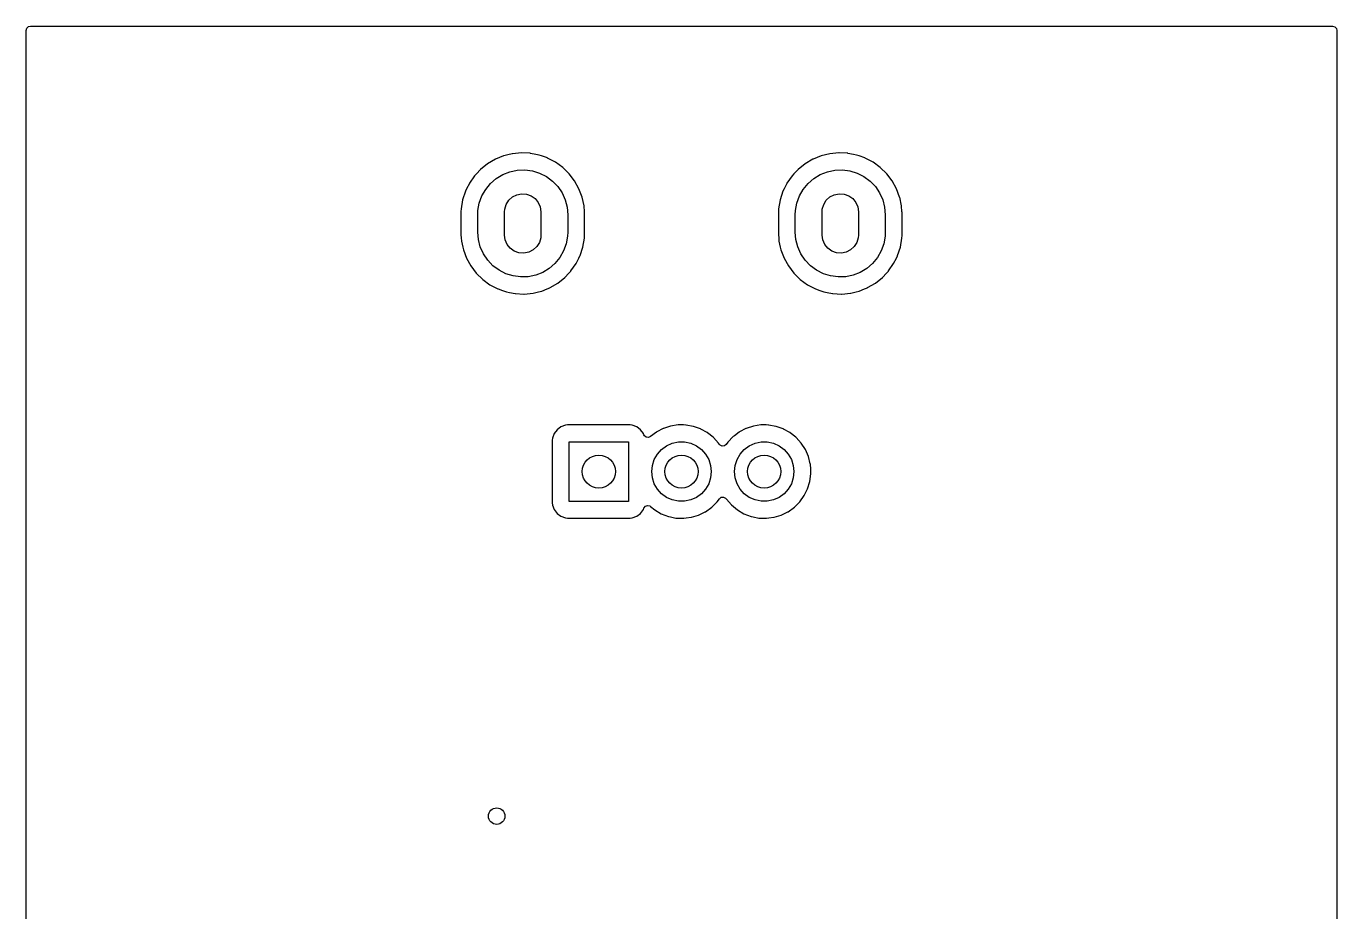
# Model space of a CAD drawing. Extents: x 84 to 124, y -235 to -33.
# Drawn here: x 84.33 to 123.95, y -59.67 to -32.9 of the extents above; entities that cross this region are included whole.
import ezdxf

# ---------------------------------------------------------------- set-up
doc = ezdxf.new("R2010")
doc.units = 0
doc.layers.add('BLACK', color=7, linetype='CONTINUOUS')

msp = doc.modelspace()

# ---------------------------------------------------------------- linework, layer by layer
at = {"layer": 'BLACK', "linetype": 'CONTINUOUS'}
for p, q in [((84.3285, -33.0295), (84.3485, -32.9614)), ((84.3285, -234.96), (84.3285, -33.0295)), ((84.3485, -32.9614), (84.4022, -32.9149)), ((84.4022, -32.9149), (84.4545, -32.9035)), ((84.4545, -32.9035), (123.825, -32.9035)), ((123.825, -32.9035), (123.894, -32.9235)), ((123.894, -32.9235), (123.94, -32.9772)), ((123.94, -32.9772), (123.951, -33.0295)), ((123.951, -33.0295), (123.951, -234.96)), ((98.7599, -36.8239), (98.5171, -36.9223)), ((98.7642, -36.8222), (98.7599, -36.8239)), ((98.7599, -36.8239), (98.7599, -36.8239)), ((98.8931, -36.7906), (98.7642, -36.8222)), ((99.0231, -36.7588), (98.8931, -36.7906)), ((99.0276, -36.7577), (99.0231, -36.7588)), ((99.0231, -36.7588), (99.0231, -36.7588)), ((99.2975, -36.732), (99.0276, -36.7577)), ((99.3021, -36.7322), (99.2975, -36.732)), ((99.5638, -36.7452), (99.3021, -36.7322)), ((99.3021, -36.7322), (99.3021, -36.7322)), ((99.5683, -36.7455), (99.5638, -36.7452)), ((99.5638, -36.7452), (99.5638, -36.7452)), ((99.5728, -36.7463), (99.5683, -36.7455)), ((99.7363, -36.7786), (99.5728, -36.7463)), ((99.5728, -36.7463), (99.5728, -36.7463)), ((99.8344, -36.7979), (99.7363, -36.7786)), ((99.908, -36.8239), (99.8344, -36.7979)), ((100.086, -36.8867), (99.908, -36.8239)), ((108.36, -36.8239), (108.117, -36.9223)), ((108.364, -36.8222), (108.36, -36.8239)), ((108.36, -36.8239), (108.36, -36.8239)), ((108.493, -36.7906), (108.364, -36.8222)), ((108.623, -36.7588), (108.493, -36.7906)), ((108.628, -36.7577), (108.623, -36.7588)), ((108.623, -36.7588), (108.623, -36.7588)), ((108.897, -36.732), (108.628, -36.7577)), ((108.902, -36.7322), (108.897, -36.732)), ((109.164, -36.7452), (108.902, -36.7322)), ((108.902, -36.7322), (108.902, -36.7322)), ((109.168, -36.7455), (109.164, -36.7452)), ((109.164, -36.7452), (109.164, -36.7452)), ((109.173, -36.7463), (109.168, -36.7455)), ((109.336, -36.7786), (109.173, -36.7463)), ((109.173, -36.7463), (109.173, -36.7463)), ((109.434, -36.7979), (109.336, -36.7786)), ((109.508, -36.8239), (109.434, -36.7979)), ((109.686, -36.8867), (109.508, -36.8239)), ((98.0639, -37.2337), (97.9392, -37.3672)), ((98.0671, -37.2304), (98.0639, -37.2337)), ((98.2788, -37.061), (98.0671, -37.2304)), ((98.5128, -36.924), (98.2788, -37.061)), ((98.5171, -36.9223), (98.5128, -36.924)), ((100.09, -36.8882), (100.086, -36.8867)), ((100.086, -36.8867), (100.086, -36.8867)), ((100.33, -37.0145), (100.09, -36.8882)), ((100.549, -37.174), (100.33, -37.0145)), ((100.743, -37.3636), (100.549, -37.174)), ((107.664, -37.2337), (107.539, -37.3672)), ((107.667, -37.2304), (107.664, -37.2337)), ((107.879, -37.061), (107.667, -37.2304)), ((108.113, -36.924), (107.879, -37.061)), ((108.117, -36.9223), (108.113, -36.924)), ((109.69, -36.8882), (109.686, -36.8867)), ((109.686, -36.8867), (109.686, -36.8867)), ((109.93, -37.0145), (109.69, -36.8882)), ((110.149, -37.174), (109.93, -37.0145)), ((110.343, -37.3636), (110.149, -37.174)), ((97.882, -37.4285), (97.7274, -37.6513)), ((97.9392, -37.3672), (97.882, -37.4285)), ((98.365, -37.6569), (98.5387, -37.5061)), ((98.5387, -37.5061), (98.7353, -37.3868)), ((98.7353, -37.3868), (98.9492, -37.3024)), ((98.9492, -37.3024), (99.1743, -37.2551)), ((99.1743, -37.2551), (99.4041, -37.2465)), ((99.4041, -37.2465), (99.632, -37.2767)), ((99.632, -37.2767), (99.8517, -37.3449)), ((99.8517, -37.3449), (100.057, -37.4491)), ((100.057, -37.4491), (100.241, -37.5864)), ((100.241, -37.5864), (100.4, -37.7528)), ((100.908, -37.5791), (100.743, -37.3636)), ((101.039, -37.8162), (100.908, -37.5791)), ((107.482, -37.4285), (107.327, -37.6513)), ((107.539, -37.3672), (107.482, -37.4285)), ((107.965, -37.6569), (108.139, -37.5061)), ((108.139, -37.5061), (108.335, -37.3868)), ((108.335, -37.3868), (108.549, -37.3024)), ((108.549, -37.3024), (108.774, -37.2551)), ((108.774, -37.2551), (109.004, -37.2465)), ((109.004, -37.2465), (109.232, -37.2767)), ((109.232, -37.2767), (109.452, -37.3449)), ((109.452, -37.3449), (109.657, -37.4491)), ((109.657, -37.4491), (109.841, -37.5864)), ((109.841, -37.5864), (110, -37.7528)), ((110.508, -37.5791), (110.343, -37.3636)), ((110.639, -37.8162), (110.508, -37.5791)), ((97.6066, -37.8941), (97.5222, -38.1518)), ((97.6433, -37.8205), (97.6066, -37.8941)), ((97.7254, -37.6554), (97.6433, -37.8205)), ((97.7274, -37.6513), (97.7254, -37.6554)), ((97.7254, -37.6554), (97.7254, -37.6554)), ((98.027, -38.2507), (98.1054, -38.0345)), ((98.1054, -38.0345), (98.2192, -37.8347)), ((98.2192, -37.8347), (98.365, -37.6569)), ((99.0261, -38.0634), (99.1591, -37.9956)), ((99.1591, -37.9956), (99.3055, -37.9661)), ((99.3055, -37.9661), (99.4544, -37.977)), ((99.4544, -37.977), (99.5948, -38.0276)), ((99.5948, -38.0276), (99.7165, -38.1141)), ((100.4, -37.7528), (100.528, -37.9436)), ((100.528, -37.9436), (100.623, -38.1533)), ((101.135, -38.0698), (101.039, -37.8162)), ((107.207, -37.8941), (107.122, -38.1518)), ((107.243, -37.8205), (107.207, -37.8941)), ((107.325, -37.6554), (107.243, -37.8205)), ((107.327, -37.6513), (107.325, -37.6554)), ((107.325, -37.6554), (107.325, -37.6554)), ((107.627, -38.2507), (107.705, -38.0345)), ((107.705, -38.0345), (107.819, -37.8347)), ((107.819, -37.8347), (107.965, -37.6569)), ((108.626, -38.0634), (108.759, -37.9956)), ((108.759, -37.9956), (108.905, -37.9661)), ((108.905, -37.9661), (109.054, -37.977)), ((109.054, -37.977), (109.195, -38.0276)), ((109.195, -38.0276), (109.317, -38.1141)), ((110, -37.7528), (110.128, -37.9436)), ((110.128, -37.9436), (110.223, -38.1533)), ((110.735, -38.0698), (110.639, -37.8162)), ((97.4758, -38.4189), (97.4715, -38.5046)), ((97.5222, -38.1518), (97.4758, -38.4189)), ((97.986, -38.477), (98.027, -38.2507)), ((98.7959, -38.4347), (98.8375, -38.2913)), ((98.8375, -38.2913), (98.9162, -38.1644)), ((98.9162, -38.1644), (99.0261, -38.0634)), ((99.7165, -38.1141), (99.8104, -38.2301)), ((99.8104, -38.2301), (99.8697, -38.3671)), ((99.8697, -38.3671), (99.89, -38.515)), ((100.623, -38.1533), (100.681, -38.3759)), ((100.681, -38.3759), (100.7, -38.605)), ((101.136, -38.0742), (101.135, -38.0698)), ((101.193, -38.3301), (101.136, -38.0742)), ((101.136, -38.0742), (101.136, -38.0742)), ((101.194, -38.3345), (101.193, -38.3301)), ((101.194, -38.3391), (101.194, -38.3345)), ((101.206, -38.5062), (101.194, -38.3391)), ((107.076, -38.4189), (107.072, -38.5046)), ((107.122, -38.1518), (107.076, -38.4189)), ((107.586, -38.477), (107.627, -38.2507)), ((108.396, -38.4347), (108.438, -38.2913)), ((108.438, -38.2913), (108.516, -38.1644)), ((108.516, -38.1644), (108.626, -38.0634)), ((109.317, -38.1141), (109.41, -38.2301)), ((109.41, -38.2301), (109.47, -38.3671)), ((109.47, -38.3671), (109.49, -38.515)), ((110.223, -38.1533), (110.281, -38.3759)), ((110.281, -38.3759), (110.3, -38.605)), ((110.736, -38.0742), (110.735, -38.0698)), ((110.793, -38.3301), (110.736, -38.0742)), ((110.736, -38.0742), (110.736, -38.0742)), ((110.794, -38.3345), (110.793, -38.3301)), ((110.794, -38.3391), (110.794, -38.3345)), ((110.806, -38.5062), (110.794, -38.3391)), ((97.4715, -38.5046), (97.4715, -39.1939)), ((97.98, -38.605), (97.986, -38.477)), ((97.98, -39.125), (97.98, -38.605)), ((98.79, -38.515), (98.7959, -38.4347)), ((98.79, -39.215), (98.79, -38.515)), ((99.89, -38.515), (99.89, -39.215)), ((100.7, -38.605), (100.7, -39.125)), ((101.209, -38.5361), (101.206, -38.5062)), ((101.209, -39.2254), (101.209, -38.5361)), ((107.072, -38.5046), (107.072, -39.1939)), ((107.58, -38.605), (107.586, -38.477)), ((107.58, -39.125), (107.58, -38.605)), ((108.39, -38.515), (108.396, -38.4347)), ((108.39, -39.215), (108.39, -38.515)), ((109.49, -38.515), (109.49, -39.215)), ((110.3, -38.605), (110.3, -39.125)), ((110.808, -38.5361), (110.806, -38.5062)), ((110.808, -39.2254), (110.808, -38.5361)), ((97.4715, -39.1939), (97.4717, -39.1962)), ((97.4717, -39.1962), (97.4717, -39.1962)), ((97.4717, -39.1962), (97.4797, -39.3072)), ((97.9994, -39.3541), (97.98, -39.125)), ((98.8103, -39.3629), (98.79, -39.215)), ((99.89, -39.215), (99.8841, -39.2953)), ((100.7, -39.125), (100.694, -39.253)), ((101.204, -39.3111), (101.209, -39.2254)), ((107.072, -39.1939), (107.072, -39.1962)), ((107.072, -39.1962), (107.08, -39.3072)), ((107.072, -39.1962), (107.072, -39.1962)), ((107.599, -39.3541), (107.58, -39.125)), ((108.41, -39.3629), (108.39, -39.215)), ((109.49, -39.215), (109.484, -39.2953)), ((110.3, -39.125), (110.294, -39.253)), ((110.804, -39.3111), (110.808, -39.2254)), ((97.4797, -39.3072), (97.4861, -39.3955)), ((97.4861, -39.3955), (97.4871, -39.3999)), ((97.4871, -39.3999), (97.4871, -39.3999)), ((97.4871, -39.3999), (97.5265, -39.5782)), ((97.5265, -39.5782), (97.5446, -39.6602)), ((98.0572, -39.5767), (97.9994, -39.3541)), ((98.1517, -39.7864), (98.0572, -39.5767)), ((98.8695, -39.4999), (98.8103, -39.3629)), ((98.9635, -39.6159), (98.8695, -39.4999)), ((99.0852, -39.7024), (98.9635, -39.6159)), ((99.7638, -39.5656), (99.6539, -39.6666)), ((99.8424, -39.4387), (99.7638, -39.5656)), ((99.8841, -39.2953), (99.8424, -39.4387)), ((100.653, -39.4793), (100.575, -39.6955)), ((100.694, -39.253), (100.653, -39.4793)), ((101.073, -39.8359), (101.158, -39.5782)), ((101.158, -39.5782), (101.204, -39.3111)), ((107.08, -39.3072), (107.086, -39.3955)), ((107.086, -39.3955), (107.087, -39.3999)), ((107.087, -39.3999), (107.087, -39.3999)), ((107.087, -39.3999), (107.126, -39.5782)), ((107.126, -39.5782), (107.145, -39.6602)), ((107.657, -39.5767), (107.599, -39.3541)), ((107.752, -39.7864), (107.657, -39.5767)), ((108.47, -39.4999), (108.41, -39.3629)), ((108.563, -39.6159), (108.47, -39.4999)), ((108.685, -39.7024), (108.563, -39.6159)), ((109.364, -39.5656), (109.254, -39.6666)), ((109.442, -39.4387), (109.364, -39.5656)), ((109.484, -39.2953), (109.442, -39.4387)), ((110.253, -39.4793), (110.175, -39.6955)), ((110.294, -39.253), (110.253, -39.4793)), ((110.673, -39.8359), (110.758, -39.5782)), ((110.758, -39.5782), (110.804, -39.3111)), ((97.5446, -39.6602), (97.6407, -39.9138)), ((97.6407, -39.9138), (97.7723, -40.1509)), ((98.2801, -39.9772), (98.1517, -39.7864)), ((98.4388, -40.1436), (98.2801, -39.9772)), ((99.2256, -39.753), (99.0852, -39.7024)), ((99.3745, -39.7639), (99.2256, -39.753)), ((99.5209, -39.7344), (99.3745, -39.7639)), ((99.6539, -39.6666), (99.5209, -39.7344)), ((100.461, -39.8953), (100.315, -40.0731)), ((100.575, -39.6955), (100.461, -39.8953)), ((100.953, -40.0787), (101.035, -39.9138)), ((101.035, -39.9138), (101.071, -39.84)), ((101.071, -39.84), (101.073, -39.8359)), ((101.071, -39.84), (101.071, -39.84)), ((107.145, -39.6602), (107.241, -39.9138)), ((107.241, -39.9138), (107.372, -40.1509)), ((107.88, -39.9772), (107.752, -39.7864)), ((108.039, -40.1436), (107.88, -39.9772)), ((108.826, -39.753), (108.685, -39.7024)), ((108.975, -39.7639), (108.826, -39.753)), ((109.121, -39.7344), (108.975, -39.7639)), ((109.254, -39.6666), (109.121, -39.7344)), ((110.061, -39.8953), (109.915, -40.0731)), ((110.175, -39.6955), (110.061, -39.8953)), ((110.553, -40.0787), (110.635, -39.9138)), ((110.635, -39.9138), (110.671, -39.84)), ((110.671, -39.84), (110.673, -39.8359)), ((110.671, -39.84), (110.671, -39.84)), ((97.7723, -40.1509), (97.9368, -40.3664)), ((97.9368, -40.3664), (98.1307, -40.556)), ((98.6233, -40.2809), (98.4388, -40.1436)), ((98.8283, -40.3851), (98.6233, -40.2809)), ((99.048, -40.4533), (98.8283, -40.3851)), ((99.9447, -40.3432), (99.7308, -40.4276)), ((100.141, -40.2239), (99.9447, -40.3432)), ((100.315, -40.0731), (100.141, -40.2239)), ((100.613, -40.4996), (100.734, -40.3696)), ((100.734, -40.3696), (100.795, -40.3048)), ((100.795, -40.3048), (100.798, -40.3015)), ((100.795, -40.3048), (100.795, -40.3048)), ((100.798, -40.3015), (100.953, -40.0787)), ((107.372, -40.1509), (107.537, -40.3664)), ((107.537, -40.3664), (107.731, -40.556)), ((108.223, -40.2809), (108.039, -40.1436)), ((108.428, -40.3851), (108.223, -40.2809)), ((108.648, -40.4533), (108.428, -40.3851)), ((109.545, -40.3432), (109.331, -40.4276)), ((109.741, -40.2239), (109.545, -40.3432)), ((109.915, -40.0731), (109.741, -40.2239)), ((110.213, -40.4996), (110.334, -40.3696)), ((110.334, -40.3696), (110.395, -40.3048)), ((110.395, -40.3048), (110.398, -40.3015)), ((110.395, -40.3048), (110.395, -40.3048)), ((110.398, -40.3015), (110.553, -40.0787)), ((98.1307, -40.556), (98.35, -40.7155)), ((98.35, -40.7155), (98.5899, -40.8418)), ((99.2759, -40.4835), (99.048, -40.4533)), ((99.5057, -40.4749), (99.2759, -40.4835)), ((99.7308, -40.4276), (99.5057, -40.4749)), ((100.075, -40.8433), (100.163, -40.8077)), ((100.163, -40.8077), (100.167, -40.806)), ((100.163, -40.8077), (100.163, -40.8077)), ((100.167, -40.806), (100.401, -40.669)), ((100.401, -40.669), (100.613, -40.4996)), ((107.731, -40.556), (107.95, -40.7155)), ((107.95, -40.7155), (108.19, -40.8418)), ((108.876, -40.4835), (108.648, -40.4533)), ((109.106, -40.4749), (108.876, -40.4835)), ((109.331, -40.4276), (109.106, -40.4749)), ((109.675, -40.8433), (109.763, -40.8077)), ((109.763, -40.8077), (109.767, -40.806)), ((109.763, -40.8077), (109.763, -40.8077)), ((109.767, -40.806), (110.001, -40.669)), ((110.001, -40.669), (110.213, -40.4996)), ((98.5899, -40.8418), (98.5942, -40.8433)), ((98.5942, -40.8433), (98.5943, -40.8433)), ((98.5943, -40.8433), (98.7271, -40.8902)), ((98.7271, -40.8902), (98.8456, -40.9321)), ((98.8456, -40.9321), (98.9437, -40.9514)), ((98.9437, -40.9514), (99.1072, -40.9837)), ((99.1072, -40.9837), (99.1072, -40.9837)), ((99.1072, -40.9837), (99.1117, -40.9845)), ((99.1117, -40.9845), (99.1162, -40.9848)), ((99.1162, -40.9848), (99.1162, -40.9848)), ((99.1162, -40.9848), (99.3779, -40.9978)), ((99.3779, -40.9978), (99.3779, -40.9978)), ((99.3779, -40.9978), (99.3825, -40.998)), ((99.3825, -40.998), (99.6524, -40.9723)), ((99.6524, -40.9723), (99.6569, -40.9712)), ((99.6569, -40.9712), (99.8166, -40.9321)), ((99.6569, -40.9712), (99.6569, -40.9712)), ((99.8166, -40.9321), (99.9158, -40.9078)), ((99.9158, -40.9078), (100.075, -40.8433)), ((108.19, -40.8418), (108.194, -40.8433)), ((108.194, -40.8433), (108.194, -40.8433)), ((108.194, -40.8433), (108.327, -40.8902)), ((108.327, -40.8902), (108.446, -40.9321)), ((108.446, -40.9321), (108.544, -40.9514)), ((108.544, -40.9514), (108.707, -40.9837)), ((108.707, -40.9837), (108.707, -40.9837)), ((108.707, -40.9837), (108.712, -40.9845)), ((108.712, -40.9845), (108.716, -40.9848)), ((108.716, -40.9848), (108.716, -40.9848)), ((108.716, -40.9848), (108.978, -40.9978)), ((108.978, -40.9978), (108.978, -40.9978)), ((108.978, -40.9978), (108.983, -40.998)), ((108.983, -40.998), (109.252, -40.9723)), ((109.252, -40.9723), (109.257, -40.9712)), ((109.257, -40.9712), (109.417, -40.9321)), ((109.257, -40.9712), (109.257, -40.9712)), ((109.417, -40.9321), (109.516, -40.9078)), ((109.516, -40.9078), (109.675, -40.8433)), ((100.377, -45.1017), (100.289, -45.2183)), ((100.493, -45.0144), (100.377, -45.1017)), ((100.63, -44.9633), (100.493, -45.0144)), ((100.692, -44.9565), (100.63, -44.9633)), ((102.588, -44.9565), (100.692, -44.9565)), ((102.65, -44.9633), (102.588, -44.9565)), ((102.787, -45.0144), (102.65, -44.9633)), ((102.903, -45.1017), (102.787, -45.0144)), ((102.991, -45.2183), (102.903, -45.1017)), ((103.387, -45.1691), (103.383, -45.1722)), ((103.391, -45.1667), (103.387, -45.1691)), ((103.588, -45.0645), (103.391, -45.1667)), ((103.592, -45.0621), (103.588, -45.0645)), ((103.588, -45.0645), (103.588, -45.0645)), ((103.812, -44.9901), (103.592, -45.0621)), ((104.041, -44.9551), (103.812, -44.9901)), ((104.047, -44.9552), (104.041, -44.9551)), ((104.2, -44.9571), (104.047, -44.9552)), ((104.047, -44.9552), (104.047, -44.9552)), ((104.273, -44.9579), (104.2, -44.9571)), ((104.278, -44.9588), (104.273, -44.9579)), ((104.278, -44.9589), (104.278, -44.9588)), ((104.496, -44.9977), (104.278, -44.9589)), ((104.501, -44.9986), (104.496, -44.9977)), ((104.496, -44.9977), (104.496, -44.9977)), ((104.506, -45.0003), (104.501, -44.9986)), ((104.714, -45.0741), (104.506, -45.0003)), ((104.506, -45.0003), (104.506, -45.0003)), ((104.714, -45.0742), (104.714, -45.0741)), ((104.719, -45.0759), (104.714, -45.0742)), ((104.724, -45.0784), (104.719, -45.0759)), ((104.918, -45.1853), (104.724, -45.0784)), ((104.724, -45.0784), (104.724, -45.0784)), ((105.887, -45.1691), (105.883, -45.1722)), ((105.891, -45.1667), (105.887, -45.1691)), ((106.088, -45.0645), (105.891, -45.1667)), ((106.092, -45.0621), (106.088, -45.0645)), ((106.088, -45.0645), (106.088, -45.0645)), ((106.312, -44.9901), (106.092, -45.0621)), ((106.541, -44.9551), (106.312, -44.9901)), ((106.547, -44.9552), (106.541, -44.9551)), ((106.7, -44.9571), (106.547, -44.9552)), ((106.547, -44.9552), (106.547, -44.9552)), ((106.773, -44.9579), (106.7, -44.9571)), ((106.778, -44.9588), (106.773, -44.9579)), ((106.778, -44.9589), (106.778, -44.9588)), ((106.996, -44.9977), (106.778, -44.9589)), ((107.001, -44.9986), (106.996, -44.9977)), ((106.996, -44.9977), (106.996, -44.9977)), ((107.006, -45.0003), (107.001, -44.9986)), ((107.214, -45.0741), (107.006, -45.0003)), ((107.006, -45.0003), (107.006, -45.0003)), ((107.214, -45.0742), (107.214, -45.0741)), ((107.219, -45.0759), (107.214, -45.0742)), ((107.224, -45.0784), (107.219, -45.0759)), ((107.418, -45.1853), (107.224, -45.0784)), ((107.224, -45.0784), (107.224, -45.0784)), ((100.238, -45.3547), (100.231, -45.4169)), ((100.231, -45.4169), (100.231, -47.3131)), ((100.289, -45.2183), (100.238, -45.3547)), ((100.74, -47.265), (100.74, -45.465)), ((100.74, -45.465), (102.54, -45.465)), ((102.54, -45.465), (102.54, -47.265)), ((102.994, -45.2267), (102.991, -45.2183)), ((103.004, -45.2549), (102.994, -45.2267)), ((102.994, -45.2267), (102.994, -45.2267)), ((103.017, -45.28), (103.004, -45.2549)), ((103.071, -45.3259), (103.017, -45.28)), ((103.142, -45.3351), (103.071, -45.3259)), ((103.201, -45.3072), (103.142, -45.3351)), ((103.202, -45.3081), (103.201, -45.3072)), ((103.383, -45.1722), (103.202, -45.3081)), ((103.383, -45.1722), (103.383, -45.1722)), ((103.69, -45.5856), (103.862, -45.509)), ((103.862, -45.509), (104.046, -45.4699)), ((104.046, -45.4699), (104.234, -45.4699)), ((104.234, -45.4699), (104.418, -45.509)), ((104.418, -45.509), (104.59, -45.5856)), ((104.922, -45.1878), (104.918, -45.1853)), ((104.918, -45.1853), (104.918, -45.1853)), ((104.926, -45.191), (104.922, -45.1878)), ((105.1, -45.3282), (104.926, -45.191)), ((104.926, -45.191), (104.926, -45.191)), ((105.104, -45.3314), (105.1, -45.3282)), ((105.1, -45.3282), (105.1, -45.3282)), ((105.26, -45.5027), (105.104, -45.3314)), ((105.263, -45.507), (105.26, -45.5027)), ((105.285, -45.5416), (105.263, -45.507)), ((105.263, -45.507), (105.263, -45.507)), ((105.306, -45.5661), (105.285, -45.5416)), ((105.495, -45.5442), (105.44, -45.5892)), ((105.542, -45.4756), (105.495, -45.5442)), ((105.702, -45.3081), (105.542, -45.4756)), ((105.739, -45.28), (105.702, -45.3081)), ((105.883, -45.1722), (105.739, -45.28)), ((105.883, -45.1722), (105.883, -45.1722)), ((106.19, -45.5856), (106.362, -45.509)), ((106.362, -45.509), (106.546, -45.4699)), ((106.546, -45.4699), (106.734, -45.4699)), ((106.734, -45.4699), (106.918, -45.509)), ((106.918, -45.509), (107.09, -45.5856)), ((107.422, -45.1878), (107.418, -45.1853)), ((107.418, -45.1853), (107.418, -45.1853)), ((107.426, -45.191), (107.422, -45.1878)), ((107.6, -45.3282), (107.426, -45.191)), ((107.426, -45.191), (107.426, -45.191)), ((107.604, -45.3314), (107.6, -45.3282)), ((107.6, -45.3282), (107.6, -45.3282)), ((107.76, -45.5027), (107.604, -45.3314)), ((107.886, -45.6971), (107.76, -45.5027)), ((103.318, -45.9989), (103.412, -45.836)), ((103.412, -45.836), (103.538, -45.6962)), ((103.538, -45.6962), (103.69, -45.5856)), ((104.59, -45.5856), (104.742, -45.6962)), ((104.742, -45.6962), (104.868, -45.836)), ((104.868, -45.836), (104.962, -45.9989)), ((105.369, -45.5973), (105.306, -45.5661)), ((105.44, -45.5892), (105.369, -45.5973)), ((105.818, -45.9989), (105.912, -45.836)), ((105.912, -45.836), (106.038, -45.6962)), ((106.038, -45.6962), (106.19, -45.5856)), ((107.09, -45.5856), (107.242, -45.6962)), ((107.242, -45.6962), (107.368, -45.836)), ((107.368, -45.836), (107.462, -45.9989)), ((107.978, -45.9095), (107.886, -45.6971)), ((108.034, -46.1342), (107.978, -45.9095)), ((103.24, -46.365), (103.26, -46.1779)), ((103.26, -46.1779), (103.318, -45.9989)), ((104.962, -45.9989), (105.02, -46.1779)), ((105.02, -46.1779), (105.04, -46.365)), ((105.74, -46.365), (105.76, -46.1779)), ((105.76, -46.1779), (105.818, -45.9989)), ((107.462, -45.9989), (107.52, -46.1779)), ((107.52, -46.1779), (107.54, -46.365)), ((108.035, -46.1393), (108.034, -46.1342)), ((108.047, -46.2884), (108.035, -46.1393)), ((108.035, -46.1393), (108.035, -46.1393)), ((108.053, -46.365), (108.047, -46.2884)), ((103.26, -46.5521), (103.24, -46.365)), ((103.318, -46.7311), (103.26, -46.5521)), ((103.412, -46.894), (103.318, -46.7311)), ((104.962, -46.7311), (104.868, -46.894)), ((105.02, -46.5521), (104.962, -46.7311)), ((105.04, -46.365), (105.02, -46.5521)), ((105.76, -46.5521), (105.74, -46.365)), ((105.818, -46.7311), (105.76, -46.5521)), ((105.912, -46.894), (105.818, -46.7311)), ((107.462, -46.7311), (107.368, -46.894)), ((107.52, -46.5521), (107.462, -46.7311)), ((107.54, -46.365), (107.52, -46.5521)), ((107.954, -46.8853), (108.021, -46.6637)), ((108.021, -46.6637), (108.052, -46.434)), ((108.052, -46.434), (108.053, -46.365)), ((103.538, -47.0338), (103.412, -46.894)), ((103.69, -47.1444), (103.538, -47.0338)), ((103.862, -47.221), (103.69, -47.1444)), ((104.59, -47.1444), (104.418, -47.221)), ((104.742, -47.0338), (104.59, -47.1444)), ((104.868, -46.894), (104.742, -47.0338)), ((105.285, -47.1849), (105.341, -47.1412)), ((105.341, -47.1412), (105.412, -47.1348)), ((105.412, -47.1348), (105.475, -47.1676)), ((106.038, -47.0338), (105.912, -46.894)), ((106.19, -47.1444), (106.038, -47.0338)), ((106.362, -47.221), (106.19, -47.1444)), ((107.09, -47.1444), (106.918, -47.221)), ((107.242, -47.0338), (107.09, -47.1444)), ((107.368, -46.894), (107.242, -47.0338)), ((107.716, -47.281), (107.851, -47.0929)), ((107.851, -47.0929), (107.954, -46.8853)), ((100.231, -47.3131), (100.238, -47.3753)), ((100.238, -47.3753), (100.289, -47.5117)), ((100.289, -47.5117), (100.377, -47.6283)), ((102.54, -47.265), (100.74, -47.265)), ((102.903, -47.6283), (102.991, -47.5117)), ((102.991, -47.5117), (103.006, -47.4715)), ((103.006, -47.4715), (103.048, -47.4147)), ((103.048, -47.4147), (103.115, -47.39)), ((103.115, -47.39), (103.184, -47.4052)), ((103.184, -47.4052), (103.204, -47.4188)), ((103.204, -47.4188), (103.329, -47.5227)), ((103.329, -47.5227), (103.529, -47.6396)), ((104.046, -47.2601), (103.862, -47.221)), ((104.234, -47.2601), (104.046, -47.2601)), ((104.418, -47.221), (104.234, -47.2601)), ((104.864, -47.579), (105.052, -47.4445)), ((105.052, -47.4445), (105.216, -47.281)), ((105.216, -47.281), (105.285, -47.1849)), ((105.475, -47.1676), (105.495, -47.1926)), ((105.495, -47.1926), (105.497, -47.1953)), ((105.497, -47.1953), (105.497, -47.1953)), ((105.497, -47.1953), (105.5, -47.1997)), ((105.5, -47.1997), (105.651, -47.3748)), ((105.651, -47.3748), (105.829, -47.5227)), ((105.829, -47.5227), (106.029, -47.6396)), ((106.546, -47.2601), (106.362, -47.221)), ((106.734, -47.2601), (106.546, -47.2601)), ((106.918, -47.221), (106.734, -47.2601)), ((107.364, -47.579), (107.552, -47.4445)), ((107.552, -47.4445), (107.716, -47.281)), ((100.377, -47.6283), (100.493, -47.7156)), ((100.493, -47.7156), (100.63, -47.7667)), ((100.63, -47.7667), (100.692, -47.7735)), ((100.692, -47.7735), (102.588, -47.7735)), ((102.588, -47.7735), (102.65, -47.7667)), ((102.65, -47.7667), (102.787, -47.7156)), ((102.787, -47.7156), (102.903, -47.6283)), ((103.529, -47.6396), (103.746, -47.7222)), ((103.746, -47.7222), (103.751, -47.7232)), ((103.751, -47.7232), (103.751, -47.7232)), ((103.751, -47.7232), (103.804, -47.734)), ((103.804, -47.734), (103.973, -47.7684)), ((103.973, -47.7684), (104.102, -47.7731)), ((104.102, -47.7731), (104.199, -47.7767)), ((104.199, -47.7767), (104.199, -47.7767)), ((104.199, -47.7767), (104.204, -47.7769)), ((104.204, -47.7769), (104.209, -47.7762)), ((104.209, -47.7762), (104.283, -47.7667)), ((104.209, -47.7762), (104.209, -47.7762)), ((104.283, -47.7667), (104.434, -47.7474)), ((104.434, -47.7474), (104.439, -47.746)), ((104.439, -47.746), (104.651, -47.6824)), ((104.439, -47.746), (104.439, -47.746)), ((104.651, -47.6824), (104.656, -47.6809)), ((104.656, -47.6809), (104.736, -47.6414)), ((104.736, -47.6414), (104.859, -47.5813)), ((104.859, -47.5813), (104.864, -47.579)), ((104.859, -47.5813), (104.859, -47.5813)), ((106.029, -47.6396), (106.246, -47.7222)), ((106.246, -47.7222), (106.251, -47.7232)), ((106.251, -47.7232), (106.251, -47.7232)), ((106.251, -47.7232), (106.304, -47.734)), ((106.304, -47.734), (106.473, -47.7684)), ((106.473, -47.7684), (106.602, -47.7731)), ((106.602, -47.7731), (106.699, -47.7767)), ((106.699, -47.7767), (106.699, -47.7767)), ((106.699, -47.7767), (106.704, -47.7769)), ((106.704, -47.7769), (106.709, -47.7762)), ((106.709, -47.7762), (106.783, -47.7667)), ((106.709, -47.7762), (106.709, -47.7762)), ((106.783, -47.7667), (106.934, -47.7474)), ((106.934, -47.7474), (106.939, -47.746)), ((106.939, -47.746), (107.151, -47.6824)), ((106.939, -47.746), (106.939, -47.746)), ((107.151, -47.6824), (107.156, -47.6809)), ((107.156, -47.6809), (107.236, -47.6414)), ((107.236, -47.6414), (107.359, -47.5813)), ((107.359, -47.5813), (107.364, -47.579)), ((107.359, -47.5813), (107.359, -47.5813))]:
    msp.add_line(p, q, dxfattribs=at)
at = {"layer": 'BLACK'}
for centre, radius in [((101.64, -46.365), 0.5), ((104.14, -46.365), 0.5), ((106.64, -46.365), 0.5), ((98.552, -56.779), 0.25)]:
    msp.add_circle(centre, radius, dxfattribs=at)

doc.saveas('drawing.dxf')
